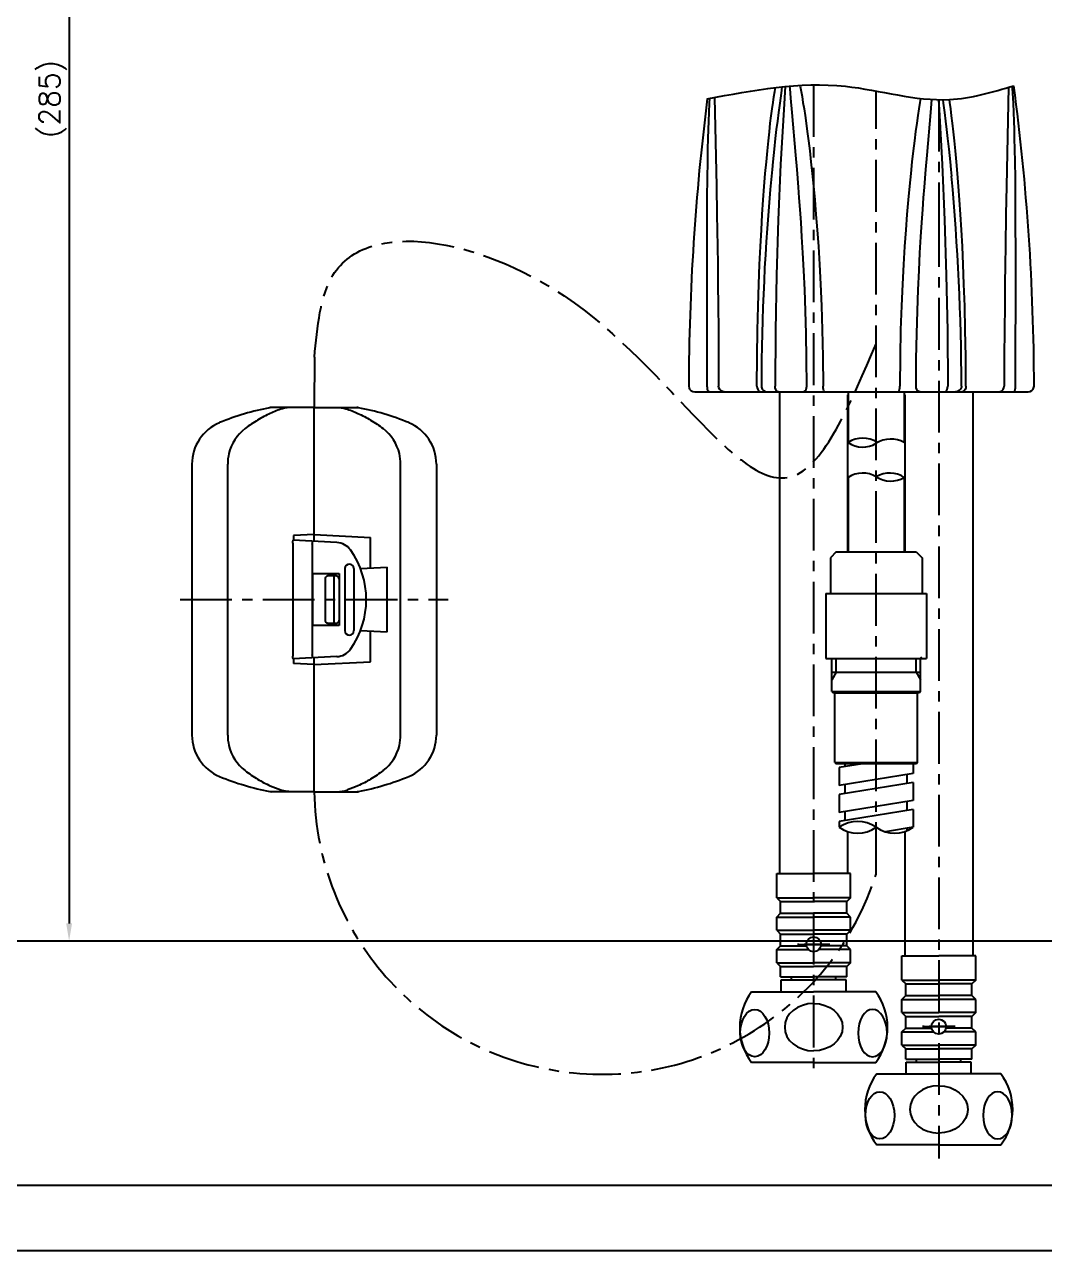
# Model space of a CAD drawing. Extents: x 40217 to 40811, y 11735 to 12155.
# Drawn here: x 40416.6 to 40589.1, y 11735.1 to 11942.4 of the extents above; entities that cross this region are included whole.
import ezdxf

# ---------------------------------------------------------------- set-up
doc = ezdxf.new("R2010")
doc.units = 0
doc.header["$LTSCALE"] = 7
doc.header["$MEASUREMENT"] = 0
doc.linetypes.add('CENTER', pattern=[2, 1.25, -0.25, 0.25, -0.25])
doc.layers.get('0').update_dxf_attribs({"color": 2, "linetype": 'CONTINUOUS'})
for name, color, linetype in [('CL', 1, 'CENTER'), ('D', 2, 'CONTINUOUS'), ('DIM', 2, 'CONTINUOUS'), ('DWG', 7, 'CONTINUOUS')]:
    doc.layers.add(name, color=color, linetype=linetype)
doc.styles.add('GHS', font='romans', dxfattribs={"bigfont": 'ghs'})

# ---------------------------------------------------------------- blocks, each defined once
blk = doc.blocks.new('BORDER')
blk.add_line((0, 0), (1, 0))

msp = doc.modelspace()

# ---------------------------------------------------------------- linework, layer by layer
at = {"color": 7, "linetype": 'Continuous'}
for p, q in [((40555.85024, 11880.2966), (40555.85024, 11871.7293)), ((40565.35024, 11880.2966), (40565.35024, 11871.7293)), ((40555.85024, 11865.82813), (40555.85024, 11853.23217)), ((40565.35024, 11865.82813), (40565.35024, 11853.23217))]:
    msp.add_line(p, q, dxfattribs=at)
at = {"color": 4}
msp.add_line((40796.77103, 11746.11559), (40247.77103, 11746.11559), dxfattribs=at)
at = {"color": 2, "linetype": 'Continuous'}
for centre, radius, start, end in [((40558.32081, 11868.10469), 4.38652, 55.6395288, 124.2787226), ((40558.32081, 11875.35391), 4.38652, 235.7212774, 301.3084029), ((40563.07646, 11867.76337), 4.5715, 60.1732116, 122.7971081), ((40558.32081, 11862.20351), 4.38652, 58.6915971, 124.2787226), ((40562.87966, 11862.20351), 4.38652, 55.7212774, 121.3084029), ((40563.07646, 11869.79406), 4.5715, 237.2028919, 299.8267884)]:
    msp.add_arc(centre, radius, start, end, dxfattribs=at)
for centre, radius, start, end in [((40557.47524, 11802.28688), 5.38644, 54.5381445, 125.4618555), ((40557.47524, 11811.06141), 5.38644, 234.5381445, 305.4618555), ((40563.72524, 11811.05696), 5.38281, 234.5106567, 305.4893433)]:
    msp.add_arc(centre, radius, start, end)
at = {"layer": 'CL', "linetype": 'CENTER'}
for p, q in [((40550.01773, 11932.2114), (40550.01773, 11764.87903)), ((40571.18278, 11929.71106), (40571.18278, 11906.85717)), ((40571.18278, 11910.18577), (40571.18278, 11750.66449))]:
    msp.add_line(p, q, dxfattribs=at)
at = {"layer": 'CL'}
for p, q in [((40560.6002, 11798.76867), (40560.60025, 11931.18163)), ((40465.58763, 11886.15192), (40465.54458, 11877.68436)), ((40442.87266, 11845.18452), (40488.21649, 11845.18452))]:
    msp.add_line(p, q, dxfattribs=at)
at = {"layer": 'CL', "ltscale": 0.5}
for p, q in [((40552.76773, 11786.87903), (40547.26773, 11786.87903)), ((40547.26773, 11786.87903), (40552.76773, 11786.87903)), ((40568.43278, 11772.96769), (40573.93278, 11772.96769)), ((40573.93278, 11772.96769), (40568.43278, 11772.96769))]:
    msp.add_line(p, q, dxfattribs=at)
at = {"layer": 'CL'}
msp.add_arc((40514.22457, 11813.59681), 48.68854, 181.0738246, 342.2688428, dxfattribs=at)
msp.add_spline([(40465.58763, 11886.15192), (40468.72258, 11900.045), (40507.84254, 11896.53151), (40547.36007, 11866.40111), (40560.60024, 11888.45137)], degree=3, dxfattribs=at)
at = {"layer": 'D'}
for p, q in [((40553.85024, 11832.93217), (40553.85024, 11835.23217)), ((40567.35024, 11832.93217), (40567.35024, 11835.23217)), ((40553.85024, 11832.93217), (40553.10024, 11831.63313)), ((40567.35024, 11832.93217), (40568.10024, 11831.63313))]:
    msp.add_line(p, q, dxfattribs=at)
at = {"layer": 'DIM', "lineweight": 25}
for p, q in [((40424.10404, 12069.26055), (40424.10404, 11790.42814)), ((40641.80206, 11787.42814), (40422.60404, 11787.42814))]:
    msp.add_line(p, q, dxfattribs=at)
at = {"layer": 'DIM'}
msp.add_line((40641.80206, 11787.42814), (40398.80356, 11787.42814), dxfattribs=at)
msp.add_spline([(40532.03013, 11929.8556), (40555.38637, 11931.98182), (40572.97505, 11929.7384), (40583.88134, 11932.0857)], degree=3, dxfattribs=at)
msp.add_solid([(40424.60404, 11790.42814), (40423.60404, 11790.42814), (40424.10404, 11787.42814)], dxfattribs=at)
at = {"layer": 'DWG'}
for p, q in [((40544.65766, 11931.88233), (40544.50586, 11930.82825)), ((40546.02566, 11931.63701), (40545.99692, 11932.00775)), ((40546.15954, 11929.99691), (40546.02566, 11931.63701)), ((40582.97654, 11931.81729), (40582.63531, 11915.07675)), ((40533.2592, 11930.08781), (40533.56518, 11915.07675)), ((40544.27445, 11929.15258), (40544.06213, 11927.54743)), ((40544.50586, 11930.82825), (40544.27445, 11929.15258)), ((40546.36928, 11927.54846), (40546.15954, 11929.99691)), ((40569.8312, 11927.54846), (40570.02048, 11929.75789)), ((40571.84958, 11929.70617), (40571.92603, 11929.15258)), ((40571.92603, 11929.15258), (40572.13835, 11927.54743)), ((40532.27513, 11926.09763), (40532.3313, 11927.54846)), ((40544.06213, 11927.54743), (40543.87837, 11926.09904)), ((40547.00657, 11920.33173), (40546.36928, 11927.54846)), ((40569.19392, 11920.33173), (40569.8312, 11927.54846)), ((40572.13835, 11927.54743), (40572.32212, 11926.09904)), ((40583.92535, 11926.09763), (40583.86918, 11927.54846)), ((40532.18627, 11923.14153), (40532.22848, 11924.67464)), ((40532.22848, 11924.67464), (40532.27513, 11926.09763)), ((40543.70524, 11924.67767), (40543.52657, 11923.14547)), ((40543.87837, 11926.09904), (40543.70524, 11924.67767)), ((40572.32212, 11926.09904), (40572.49525, 11924.67767)), ((40572.49525, 11924.67767), (40572.67392, 11923.14547)), ((40583.97201, 11924.67464), (40583.92535, 11926.09763)), ((40584.01422, 11923.14153), (40583.97201, 11924.67464)), ((40532.14584, 11921.35952), (40532.18627, 11923.14153)), ((40543.52657, 11923.14547), (40543.32905, 11921.3638)), ((40572.67392, 11923.14547), (40572.87144, 11921.3638)), ((40584.05465, 11921.35952), (40584.01422, 11923.14153)), ((40532.1062, 11919.18951), (40532.14584, 11921.35952)), ((40543.32905, 11921.3638), (40543.10297, 11919.19366)), ((40572.87144, 11921.3638), (40573.09752, 11919.19366)), ((40584.09428, 11919.18951), (40584.05465, 11921.35952)), ((40532.06885, 11916.49145), (40532.1062, 11919.18951)), ((40547.21029, 11917.91529), (40547.00657, 11920.33173)), ((40568.99019, 11917.91529), (40569.19392, 11920.33173)), ((40584.13164, 11916.49145), (40584.09428, 11919.18951)), ((40532.03763, 11913.12414), (40532.06885, 11916.49145)), ((40584.16286, 11913.12414), (40584.13164, 11916.49145)), ((40533.56518, 11915.07675), (40533.6552, 11910.31911)), ((40582.63531, 11915.07675), (40582.54529, 11910.31911)), ((40532.01214, 11897.58427), (40532.0088, 11903.81312)), ((40584.18834, 11897.58427), (40584.19169, 11903.81312)), ((40587.29846, 11881.29915), (40587.29838, 11881.29915)), ((40528.92188, 11881.09538), (40529.04602, 11880.77864)), ((40529.04602, 11880.77864), (40529.26935, 11880.5217)), ((40529.26935, 11880.5217), (40529.56592, 11880.35457)), ((40529.56592, 11880.35457), (40529.90144, 11880.2966)), ((40529.9016, 11880.2966), (40586.29904, 11880.2966)), ((40544.26773, 11880.2966), (40544.26773, 11798.87903)), ((40555.76773, 11879.79656), (40555.76773, 11853.23217)), ((40565.43278, 11879.79656), (40565.43278, 11853.23217)), ((40576.93278, 11880.2966), (40576.93278, 11784.96769)), ((40458.04458, 11877.6083), (40458.04458, 11877.68436)), ((40465.54458, 11877.68436), (40458.04458, 11877.68436)), ((40465.54458, 11855.03821), (40465.54458, 11877.68436)), ((40465.54458, 11855.03821), (40465.54458, 11877.68436)), ((40465.54458, 11877.68436), (40473.04458, 11877.68436)), ((40473.04458, 11877.6083), (40473.04458, 11877.68436)), ((40444.87266, 11868.08436), (40444.87266, 11822.28436)), ((40450.91908, 11822.28436), (40450.91908, 11868.08436)), ((40480.17007, 11822.28436), (40480.17007, 11868.08436)), ((40486.21649, 11868.08436), (40486.21649, 11822.28436)), ((40461.93518, 11854.72669), (40461.93518, 11835.64203)), ((40469.39071, 11854.83665), (40462.01647, 11855.22311)), ((40465.54458, 11856.18436), (40462.04561, 11856.00099)), ((40462.04561, 11856.00099), (40462.04561, 11855.22159)), ((40465.18357, 11854.53797), (40465.18358, 11854.60318)), ((40465.18358, 11855.05746), (40465.18358, 11835.31159)), ((40465.54458, 11856.18436), (40475.08143, 11855.68455)), ((40475.08143, 11850.51586), (40475.08143, 11855.68455)), ((40553.85024, 11853.23217), (40552.85024, 11852.23217)), ((40552.85024, 11852.23217), (40552.85024, 11846.23217)), ((40553.85024, 11853.23217), (40567.35024, 11853.23217)), ((40567.35024, 11853.23217), (40568.35024, 11852.23217)), ((40568.35024, 11852.23217), (40568.35024, 11846.23217)), ((40470.75594, 11850.43436), (40470.75594, 11839.93436)), ((40472.25594, 11850.43436), (40472.25594, 11839.93436)), ((40473.37521, 11850.42644), (40477.91644, 11850.66444)), ((40477.91644, 11839.70428), (40477.91644, 11850.66444)), ((40465.25594, 11849.58436), (40469.75594, 11849.58436)), ((40465.25594, 11849.58436), (40465.25594, 11840.78436)), ((40467.45879, 11841.68436), (40467.45879, 11848.68436)), ((40469.25594, 11849.18436), (40467.81234, 11849.18436)), ((40468.87301, 11849.18436), (40468.87301, 11841.18436)), ((40469.75594, 11849.58436), (40469.75594, 11840.78436)), ((40469.75594, 11848.68436), (40469.75594, 11841.68436)), ((40552.10024, 11846.23217), (40569.10024, 11846.23217)), ((40552.10024, 11846.23217), (40552.10024, 11835.23217)), ((40569.10024, 11846.23217), (40569.10024, 11835.23217)), ((40469.75594, 11840.78436), (40465.25594, 11840.78436)), ((40467.81234, 11841.18436), (40469.25594, 11841.18436)), ((40473.37521, 11839.94227), (40477.91644, 11839.70428)), ((40475.08143, 11834.68416), (40475.08143, 11839.85285)), ((40469.39071, 11835.53207), (40462.01647, 11835.1456)), ((40465.18358, 11835.76569), (40465.18357, 11835.83075)), ((40462.04561, 11835.14713), (40462.04561, 11834.36773)), ((40465.54458, 11834.18436), (40462.04561, 11834.36773)), ((40465.54458, 11812.68436), (40465.54458, 11835.3305)), ((40465.54458, 11834.18436), (40475.08143, 11834.68416)), ((40552.10024, 11835.23217), (40569.10024, 11835.23217)), ((40553.10024, 11829.63217), (40553.10024, 11835.23217)), ((40568.10024, 11835.48217), (40568.35024, 11835.23217)), ((40568.10024, 11829.63217), (40568.10024, 11835.23217)), ((40553.10024, 11832.93217), (40568.10024, 11832.93217)), ((40553.10024, 11829.63217), (40568.10024, 11829.63217)), ((40553.10024, 11829.63217), (40553.30024, 11829.43217)), ((40553.60024, 11829.43217), (40553.30024, 11829.43217)), ((40553.60024, 11829.43217), (40567.60024, 11829.43217)), ((40553.60024, 11817.63217), (40553.60024, 11829.43217)), ((40567.90024, 11829.43217), (40567.60024, 11829.43217)), ((40567.60024, 11817.63217), (40567.60024, 11829.43217)), ((40568.10024, 11829.63217), (40567.90024, 11829.43217)), ((40553.60024, 11817.63217), (40567.60024, 11817.63217)), ((40553.60024, 11817.63217), (40553.80024, 11817.43217)), ((40567.40024, 11817.43217), (40553.80024, 11817.43217)), ((40558.26026, 11817.43217), (40554.35024, 11816.79472)), ((40555.35024, 11816.95775), (40555.35024, 11817.43217)), ((40566.85024, 11817.43217), (40566.85024, 11815.79296)), ((40567.60024, 11817.63217), (40567.40024, 11817.43217)), ((40554.35024, 11816.79472), (40554.35024, 11813.75512)), ((40566.85024, 11815.79296), (40554.35024, 11813.75512)), ((40565.85024, 11814.11013), (40565.85024, 11815.62993)), ((40458.04458, 11812.76041), (40458.04458, 11812.68436)), ((40473.04458, 11812.76041), (40473.04458, 11812.68436)), ((40566.85024, 11814.27316), (40554.35024, 11812.23532)), ((40555.35024, 11812.39834), (40555.35024, 11813.91815)), ((40566.85024, 11814.27316), (40566.85024, 11811.23355)), ((40465.54458, 11812.68436), (40458.04458, 11812.68436)), ((40465.54458, 11812.68436), (40473.04458, 11812.68436)), ((40554.35024, 11812.23532), (40554.35024, 11809.19571)), ((40566.85024, 11811.23355), (40554.35024, 11809.19571)), ((40565.85024, 11809.55072), (40565.85024, 11811.07053)), ((40566.85024, 11809.71375), (40554.35024, 11807.67591)), ((40555.35024, 11807.83894), (40555.35024, 11809.35874)), ((40566.85024, 11809.71375), (40566.85024, 11806.67415)), ((40554.35024, 11807.67591), (40554.35024, 11806.67415)), ((40566.85024, 11806.67415), (40562.15409, 11805.90854)), ((40565.85024, 11806.11135), (40565.85024, 11806.501)), ((40555.76773, 11805.95278), (40555.76773, 11798.87903)), ((40565.43278, 11805.95216), (40565.43278, 11784.96769)), ((40543.76773, 11794.76274), (40543.76773, 11798.87903)), ((40543.76773, 11798.87903), (40550.01773, 11798.87903)), ((40556.26773, 11798.87903), (40550.01773, 11798.87903)), ((40556.26773, 11794.76274), (40556.26773, 11798.87903)), ((40543.76773, 11794.76274), (40544.41773, 11794.11274)), ((40543.76773, 11794.76274), (40550.01773, 11794.76274)), ((40544.40284, 11794.12763), (40550.01773, 11794.12763)), ((40544.41773, 11792.14533), (40544.41773, 11794.11274)), ((40556.26773, 11794.76274), (40550.01773, 11794.76274)), ((40555.63262, 11794.12763), (40550.01773, 11794.12763)), ((40556.26773, 11794.76274), (40555.61773, 11794.11274)), ((40555.61773, 11792.14533), (40555.61773, 11794.11274)), ((40543.76773, 11791.49533), (40544.41773, 11792.14533)), ((40544.41773, 11792.14906), (40550.01773, 11792.14906)), ((40555.61773, 11792.14906), (40550.01773, 11792.14906)), ((40556.26773, 11791.49533), (40555.61773, 11792.14533)), ((40543.76773, 11789.26274), (40543.76773, 11791.49533)), ((40543.76773, 11791.49533), (40550.01773, 11791.49533)), ((40556.26773, 11791.49533), (40550.01773, 11791.49533)), ((40556.26773, 11789.26274), (40556.26773, 11791.49533)), ((40543.76773, 11789.26274), (40544.41773, 11788.61274)), ((40543.76773, 11789.26274), (40550.01773, 11789.26274)), ((40544.41773, 11786.64533), (40544.41773, 11788.61274)), ((40544.41773, 11788.61274), (40550.01773, 11788.61274)), ((40556.26773, 11789.26274), (40550.01773, 11789.26274)), ((40555.61773, 11788.61274), (40550.01773, 11788.61274)), ((40556.26773, 11789.26274), (40555.61773, 11788.61274)), ((40555.61773, 11786.64533), (40555.61773, 11788.61274)), ((40543.76773, 11785.99533), (40544.41773, 11786.64533)), ((40543.76773, 11783.76274), (40543.76773, 11785.99533)), ((40543.76773, 11785.99533), (40549.13366, 11785.99533)), ((40544.41773, 11786.64533), (40548.78977, 11786.64533)), ((40556.26773, 11785.99533), (40550.90179, 11785.99533)), ((40555.61773, 11786.64533), (40551.24569, 11786.64533)), ((40556.26773, 11785.99533), (40555.61773, 11786.64533)), ((40556.26773, 11783.76274), (40556.26773, 11785.99533)), ((40543.76773, 11783.76274), (40544.41773, 11783.11274)), ((40543.76773, 11783.76274), (40550.01773, 11783.76274)), ((40556.26773, 11783.76274), (40550.01773, 11783.76274)), ((40556.26773, 11783.76274), (40555.61773, 11783.11274)), ((40564.93278, 11780.8514), (40564.93278, 11784.96769)), ((40564.93278, 11784.96769), (40571.18278, 11784.96769)), ((40577.43278, 11784.96769), (40571.18278, 11784.96769)), ((40577.43278, 11780.8514), (40577.43278, 11784.96769)), ((40544.41773, 11783.11274), (40550.01773, 11783.11274)), ((40544.41773, 11781.37903), (40544.41773, 11783.11274)), ((40555.61773, 11783.11274), (40550.01773, 11783.11274)), ((40555.61773, 11781.37903), (40555.61773, 11783.11274)), ((40544.41773, 11781.37903), (40550.01773, 11781.37903)), ((40544.51773, 11778.87903), (40544.51773, 11780.87903)), ((40544.51773, 11780.87903), (40550.01773, 11780.87903)), ((40546.26773, 11780.87903), (40546.26773, 11781.37903)), ((40555.61773, 11781.37903), (40550.01773, 11781.37903)), ((40555.51773, 11780.87903), (40550.01773, 11780.87903)), ((40553.76773, 11780.87903), (40553.76773, 11781.37903)), ((40555.51773, 11778.87903), (40555.51773, 11780.87903)), ((40564.93278, 11780.8514), (40565.58278, 11780.2014)), ((40564.93278, 11780.8514), (40571.18278, 11780.8514)), ((40565.56789, 11780.21629), (40571.18278, 11780.21629)), ((40565.58278, 11778.23399), (40565.58278, 11780.2014)), ((40577.43278, 11780.8514), (40571.18278, 11780.8514)), ((40576.79767, 11780.21629), (40571.18278, 11780.21629)), ((40577.43278, 11780.8514), (40576.78278, 11780.2014)), ((40576.78278, 11778.23399), (40576.78278, 11780.2014)), ((40539.51773, 11778.87903), (40550.01773, 11778.87903)), ((40560.51773, 11778.87903), (40550.01773, 11778.87903)), ((40564.93278, 11777.58399), (40565.58278, 11778.23399)), ((40564.93278, 11775.3514), (40564.93278, 11777.58399)), ((40564.93278, 11777.58399), (40571.18278, 11777.58399)), ((40565.58278, 11778.23772), (40571.18278, 11778.23772)), ((40576.78278, 11778.23772), (40571.18278, 11778.23772)), ((40577.43278, 11777.58399), (40571.18278, 11777.58399)), ((40577.43278, 11777.58399), (40576.78278, 11778.23399)), ((40577.43278, 11775.3514), (40577.43278, 11777.58399)), ((40564.93278, 11775.3514), (40565.58278, 11774.7014)), ((40564.93278, 11775.3514), (40571.18278, 11775.3514)), ((40565.58278, 11772.73399), (40565.58278, 11774.7014)), ((40565.58278, 11774.7014), (40571.18278, 11774.7014)), ((40577.43278, 11775.3514), (40571.18278, 11775.3514)), ((40576.78278, 11774.7014), (40571.18278, 11774.7014)), ((40577.43278, 11775.3514), (40576.78278, 11774.7014)), ((40576.78278, 11772.73399), (40576.78278, 11774.7014)), ((40564.93278, 11772.08399), (40565.58278, 11772.73399)), ((40564.93278, 11769.8514), (40564.93278, 11772.08399)), ((40564.93278, 11772.08399), (40570.29872, 11772.08399)), ((40565.58278, 11772.73399), (40569.95482, 11772.73399)), ((40577.43278, 11772.08399), (40572.06684, 11772.08399)), ((40576.78278, 11772.73399), (40572.41074, 11772.73399)), ((40577.43278, 11772.08399), (40576.78278, 11772.73399)), ((40577.43278, 11769.8514), (40577.43278, 11772.08399)), ((40564.93278, 11769.8514), (40565.58278, 11769.2014)), ((40564.93278, 11769.8514), (40571.18278, 11769.8514)), ((40565.58278, 11767.46769), (40565.58278, 11769.2014)), ((40565.58278, 11769.2014), (40571.18278, 11769.2014)), ((40577.43278, 11769.8514), (40571.18278, 11769.8514)), ((40576.78278, 11769.2014), (40571.18278, 11769.2014)), ((40577.43278, 11769.8514), (40576.78278, 11769.2014)), ((40576.78278, 11767.46769), (40576.78278, 11769.2014)), ((40565.58278, 11767.46769), (40571.18278, 11767.46769)), ((40567.43278, 11766.96769), (40567.43278, 11767.46769)), ((40576.78278, 11767.46769), (40571.18278, 11767.46769)), ((40574.93278, 11766.96769), (40574.93278, 11767.46769)), ((40550.01773, 11766.87903), (40539.51773, 11766.87903)), ((40550.01773, 11766.87903), (40560.51773, 11766.87903)), ((40565.68278, 11764.96769), (40565.68278, 11766.96769)), ((40565.68278, 11766.96769), (40571.18278, 11766.96769)), ((40576.68278, 11766.96769), (40571.18278, 11766.96769)), ((40576.68278, 11764.96769), (40576.68278, 11766.96769)), ((40560.68278, 11764.96769), (40571.18278, 11764.96769)), ((40581.68278, 11764.96769), (40571.18278, 11764.96769)), ((40571.18278, 11752.96769), (40560.68278, 11752.96769)), ((40571.18278, 11752.96769), (40581.68278, 11752.96769))]:
    msp.add_line(p, q, dxfattribs=at)
for points in [[(40540.43528, 11881.29665), (40540.46951, 11886.27088), (40540.54018, 11890.76578), (40540.63809, 11894.82715), (40540.75596, 11898.5025), (40540.88827, 11901.83966), (40541.0311, 11904.88658), (40541.18202, 11907.69126), (40541.34013, 11910.30198), (40541.50522, 11912.75662), (40541.6753, 11915.05847), (40541.84821, 11917.20817), (40542.02173, 11919.20643), (40542.19364, 11921.05395), (40542.36211, 11922.75163), (40542.52743, 11924.30699), (40542.68926, 11925.72334), (40542.84752, 11927.01192), (40543.00197, 11928.18415), (40543.15235, 11929.25147), (40543.29852, 11930.22534), (40543.44055, 11931.11716), (40543.54874, 11931.75986)], [(40545.21355, 11931.9375), (40544.95438, 11928.07398), (40544.44149, 11918.75194), (40544.03953, 11909.40815), (40543.74871, 11900.04789), (40543.56922, 11890.67647), (40543.50113, 11881.29915)], [(40547.69999, 11932.12783), (40547.73532, 11931.94888), (40547.89026, 11931.12881), (40548.05082, 11930.23804), (40548.2175, 11929.2652), (40548.39055, 11928.19886), (40548.56996, 11927.02755), (40548.75557, 11925.7398), (40548.94723, 11924.3242), (40549.14502, 11922.76946), (40549.34864, 11921.0722), (40549.55861, 11919.22492), (40549.77288, 11917.22668), (40549.98877, 11915.07675), (40550.20349, 11912.77444), (40550.41421, 11910.3191), (40550.61821, 11907.70753), (40550.81498, 11904.90195), (40551.00309, 11901.85392), (40551.17904, 11898.51528), (40551.3372, 11894.83792), (40551.4696, 11890.77387), (40551.56574, 11886.27543), (40551.61243, 11881.29665)], [(40583.86918, 11927.54846), (40583.79538, 11929.15602), (40583.7514, 11929.99691), (40583.70381, 11930.83132), (40583.65389, 11931.63701), (40583.62886, 11932.01067)], [(40532.3313, 11927.54846), (40532.40511, 11929.15602), (40532.44581, 11929.93423)], [(40568.09642, 11929.92725), (40567.98298, 11929.2652), (40567.80993, 11928.19886), (40567.63053, 11927.02755), (40567.44492, 11925.7398), (40567.25326, 11924.3242), (40567.05547, 11922.76946), (40566.85185, 11921.0722), (40566.64187, 11919.22492), (40566.42761, 11917.22668), (40566.21172, 11915.07675), (40565.99699, 11912.77444), (40565.78628, 11910.3191), (40565.58227, 11907.70753), (40565.38551, 11904.90195), (40565.1974, 11901.85392), (40565.02145, 11898.51528), (40564.86329, 11894.83792), (40564.73089, 11890.77387), (40564.63475, 11886.27543), (40564.58806, 11881.29665)], [(40571.13623, 11929.71202), (40571.24611, 11928.07398), (40571.759, 11918.75194), (40572.16096, 11909.40815), (40572.45177, 11900.04789), (40572.63127, 11890.67647), (40572.69935, 11881.29915)], [(40575.7652, 11881.29665), (40575.73098, 11886.27088), (40575.66031, 11890.76578), (40575.5624, 11894.82715), (40575.44453, 11898.5025), (40575.31222, 11901.83966), (40575.16939, 11904.88658), (40575.01847, 11907.69126), (40574.86035, 11910.30198), (40574.69527, 11912.75662), (40574.52519, 11915.05847), (40574.35228, 11917.20817), (40574.17876, 11919.20643), (40574.00685, 11921.05395), (40573.83838, 11922.75163), (40573.67306, 11924.30699), (40573.51123, 11925.72334), (40573.35297, 11927.01192), (40573.19851, 11928.18415), (40573.04813, 11929.25147), (40572.97505, 11929.7384)], [(40543.10297, 11919.19366), (40542.97737, 11917.91925), (40542.86944, 11916.78002)], [(40573.09752, 11919.19366), (40573.22312, 11917.91925), (40573.33104, 11916.78002)], [(40548.8701, 11881.29914), (40548.83318, 11885.8899), (40548.75239, 11890.12065), (40548.63969, 11894.01442), (40548.50501, 11897.58427), (40548.35641, 11900.84463), (40548.20028, 11903.81312), (40548.04167, 11906.50749), (40547.8846, 11908.94556), (40547.73255, 11911.14517), (40547.58795, 11913.12414), (40547.4523, 11914.90031), (40547.21029, 11917.91529)], [(40567.33039, 11881.29914), (40567.36731, 11885.8899), (40567.4481, 11890.12065), (40567.56079, 11894.01442), (40567.69548, 11897.58427), (40567.84408, 11900.84463), (40568.0002, 11903.81312), (40568.15882, 11906.50749), (40568.31588, 11908.94556), (40568.46793, 11911.14517), (40568.61253, 11913.12414), (40568.74819, 11914.90031), (40568.99019, 11917.91529)], [(40532.0088, 11903.81312), (40532.01699, 11908.94556), (40532.02576, 11911.14516), (40532.03763, 11913.12414)], [(40584.19169, 11903.81312), (40584.18349, 11908.94556), (40584.17473, 11911.14516), (40584.16286, 11913.12414)], [(40533.6552, 11910.31911), (40533.74666, 11904.90195), (40533.79178, 11901.85392), (40533.83525, 11898.51528), (40533.87535, 11894.83792), (40533.90967, 11890.77387), (40533.93502, 11886.27543), (40533.94746, 11881.29665)], [(40582.54529, 11910.31911), (40582.45383, 11904.90195), (40582.40871, 11901.85392), (40582.36524, 11898.51528), (40582.32513, 11894.83792), (40582.29081, 11890.77387), (40582.26547, 11886.27543), (40582.25303, 11881.29665)], [(40532.0311, 11881.29914), (40532.02943, 11885.8899), (40532.01214, 11897.58427)], [(40584.16939, 11881.29914), (40584.17106, 11885.8899), (40584.18834, 11897.58427)], [(40532.3572, 11880.2966), (40532.25593, 11880.34585), (40532.16483, 11880.48832), (40532.09266, 11880.70985), (40532.04636, 11880.98906), (40532.03056, 11881.29914)], [(40534.91405, 11880.2966), (40534.61644, 11880.34523), (40534.35563, 11880.48058), (40534.14157, 11880.69607), (40533.99862, 11880.97702), (40533.94796, 11881.29676)], [(40540.43568, 11881.29676), (40540.47001, 11880.9887), (40540.56562, 11880.7187), (40540.71786, 11880.4971), (40540.91637, 11880.34909), (40541.14229, 11880.2966)], [(40541.1773, 11881.29915), (40541.19775, 11881.09535), (40541.3219, 11880.7786), (40541.54519, 11880.52167), (40541.84171, 11880.35456), (40542.17713, 11880.2966)], [(40544.00088, 11880.2966), (40543.84662, 11880.34538), (40543.71149, 11880.48111), (40543.60067, 11880.69716), (40543.5268, 11880.97878), (40543.50088, 11881.29915)], [(40548.21487, 11880.2966), (40548.41792, 11880.34585), (40548.60061, 11880.48832), (40548.74539, 11880.70985), (40548.83828, 11880.98906), (40548.87006, 11881.29914)], [(40551.87202, 11880.2966), (40551.79209, 11880.34523), (40551.72204, 11880.48058), (40551.66455, 11880.69607), (40551.62616, 11880.97702), (40551.61255, 11881.29676)], [(40564.32846, 11880.2966), (40564.40839, 11880.34523), (40564.47844, 11880.48058), (40564.53594, 11880.69607), (40564.57433, 11880.97702), (40564.58794, 11881.29676)], [(40567.98562, 11880.2966), (40567.78257, 11880.34585), (40567.59988, 11880.48832), (40567.4551, 11880.70985), (40567.3622, 11880.98906), (40567.33043, 11881.29914)], [(40572.19961, 11880.2966), (40572.35387, 11880.34538), (40572.48899, 11880.48111), (40572.59982, 11880.69716), (40572.67368, 11880.97878), (40572.69961, 11881.29915)], [(40575.02319, 11881.29915), (40575.00273, 11881.09535), (40574.87859, 11880.7786), (40574.65529, 11880.52167), (40574.35878, 11880.35456), (40574.02336, 11880.2966)], [(40575.76481, 11881.29676), (40575.73048, 11880.9887), (40575.63487, 11880.7187), (40575.48263, 11880.4971), (40575.28412, 11880.34909), (40575.0582, 11880.2966)], [(40581.28644, 11880.2966), (40581.58405, 11880.34523), (40581.84486, 11880.48058), (40582.05892, 11880.69607), (40582.20186, 11880.97702), (40582.25253, 11881.29676)], [(40583.84329, 11880.2966), (40583.94456, 11880.34585), (40584.03565, 11880.48832), (40584.10783, 11880.70985), (40584.15413, 11880.98906), (40584.16993, 11881.29914)], [(40586.29904, 11880.2966), (40586.63457, 11880.35457), (40586.93114, 11880.5217), (40587.15447, 11880.77864), (40587.27861, 11881.09539), (40587.29906, 11881.29915)]]:
    msp.add_lwpolyline(points, dxfattribs=at)
for centre in [(40550.01773, 11786.87903), (40571.18278, 11772.96769)]:
    msp.add_circle(centre, 1.25, dxfattribs=at)
for centre, radius, start, end in [((40192.73413, 11880.2595), 394.5657, 0.15097, 7.5476103), ((40923.46635, 11880.2595), 394.5657, 172.7789369, 179.8711256), ((40935.74135, 11880.25945), 394.5657, 174.6910064, 179.849023), ((40180.45913, 11880.25945), 394.5657, 0.150977, 5.3089936), ((40465.64209, 11836.40148), 41.91093, 100.4250934, 112.5677671), ((40465.56454, 11836.74125), 41.56258, 99.9940394, 100.404713), ((40465.52462, 11836.74125), 41.56258, 79.595287, 80.0059606), ((40465.44707, 11836.40148), 41.91093, 67.4322329, 79.5749066), ((40452.47266, 11868.08436), 7.6, 112.7026668, 180), ((40478.61649, 11868.08436), 7.6, 0, 67.2973332), ((40458.51718, 11868.0843), 7.60009, 127.687429, 166.4844462), ((40472.57197, 11868.0843), 7.60009, 13.5155538, 52.312571), ((40458.51434, 11868.0932), 7.59526, 166.5457415, 180.06672), ((40472.57482, 11868.0932), 7.59526, 359.93328, 13.4542585), ((40469.2337, 11851.84076), 3, 35.3673949, 87), ((40459.85594, 11845.18436), 14.5, 324.6326051, 35.3673949), ((40471.50594, 11850.43436), 0.75, 90, 180), ((40471.50594, 11850.43436), 0.75, 0, 90), ((40469.25594, 11848.68436), 0.5, 0, 90), ((40469.25594, 11841.68436), 0.5, 270, 0), ((40471.50594, 11839.93436), 0.75, 180, 270), ((40471.50594, 11839.93436), 0.75, 270, 0), ((40469.2337, 11838.52796), 3, 273, 324.6326051), ((40452.47266, 11822.28436), 7.6, 180, 247.3108138), ((40458.52125, 11822.27637), 7.60218, 179.9397829, 193.4542927), ((40472.5679, 11822.27637), 7.60218, 346.5457073, 0.0602171), ((40478.61649, 11822.28436), 7.6, 292.6891862, 0), ((40458.51717, 11822.28441), 7.60007, 193.5205387, 232.3125914), ((40472.57199, 11822.28441), 7.60007, 307.6874086, 346.4794613), ((40465.61882, 11853.88884), 41.82942, 247.4204533, 259.5868219), ((40465.47034, 11853.88884), 41.82942, 280.4131781, 292.5795467), ((40465.56454, 11853.62746), 41.56258, 259.5952871, 260.0059605), ((40465.77941, 11830.52908), 18.49079, 251.4242883, 252.3504552), ((40465.30975, 11830.52908), 18.49079, 287.6495448, 288.5757117), ((40465.52462, 11853.62746), 41.56258, 279.9940395, 280.4047129), ((40547.51773, 11772.87903), 10, 143.1301024, 216.8698976), ((40552.51773, 11772.87903), 10, 323.1301024, 36.8698976), ((40568.68278, 11758.96769), 10, 143.1301024, 216.8698976), ((40573.68278, 11758.96769), 10, 323.1301024, 36.8698976)]:
    msp.add_arc(centre, radius, start, end, dxfattribs=at)
for centre in [(40540.05843, 11771.87903), (40561.22349, 11757.96769)]:
    msp.add_ellipse(centre, major_axis=(0, 4), ratio=0.612372458, dxfattribs=at)
for centre in [(40550.01773, 11772.87903), (40571.18278, 11758.96769)]:
    msp.add_ellipse(centre, major_axis=(4.89898, 0), ratio=0.816496611, start_param=1.570796353, end_param=4.712388856, dxfattribs=at)
at = {"layer": 'DWG', "extrusion": (0, 0, -1)}
for centre in [(40550.01773, 11772.87903), (40571.18278, 11758.96769)]:
    msp.add_ellipse(centre, major_axis=(-4.89898, 0), ratio=0.816496611, start_param=1.570796353, end_param=4.712388856, dxfattribs=at)
for centre in [(40559.97702, 11771.87903), (40581.14207, 11757.96769)]:
    msp.add_ellipse(centre, major_axis=(0, 4), ratio=0.612372458, dxfattribs=at)
at = {"layer": 'DWG'}
for points, start_tangent, end_tangent in [([(40460.17311, 11877.46004), (40458.12907, 11876.67591), (40455.98746, 11875.55041), (40453.87086, 11874.0987)], (-0.952932549, -0.303182383), (-0.791360558, -0.61134971)), ([(40458.49139, 11877.68436), (40458.38614, 11877.67834), (40458.35152, 11877.67328)], (-1, 0), (-0.985270124, -0.171005213)), ([(40460.93093, 11877.62934), (40460.52382, 11877.55525), (40460.17311, 11877.46007)], (-0.990343319, -0.138636614), (-0.952868816, -0.30338263)), ([(40461.75278, 11877.68436), (40461.47136, 11877.67829), (40461.19723, 11877.66002), (40460.93093, 11877.62934)], (-1, 0), (-0.990343319, -0.138636612)), ([(40469.33637, 11877.68436), (40469.6178, 11877.67829), (40469.89193, 11877.66002), (40470.15823, 11877.62934)], (1, 0), (0.990343319, -0.138636612)), ([(40470.15823, 11877.62934), (40470.56534, 11877.55525), (40470.91605, 11877.46007)], (0.990343319, -0.138636614), (0.952868816, -0.30338263)), ([(40470.91604, 11877.46004), (40472.96009, 11876.67591), (40475.1017, 11875.55041), (40477.2183, 11874.0987)], (0.952932549, -0.303182383), (0.791360558, -0.61134971)), ([(40472.59777, 11877.68436), (40472.70302, 11877.67834), (40472.73764, 11877.67328)], (1, 0), (0.985270124, -0.171005213)), ([(40461.93518, 11854.72669), (40461.94173, 11854.91692), (40461.96004, 11855.07822), (40461.98653, 11855.18591), (40462.01647, 11855.22311)], (0, 1), (0.998629535, -0.052335955)), ([(40465.1544, 11855.05866), (40465.08915, 11855.03866)], (-0.998629534, 0.052335963), (-0.885911176, -0.463854922)), ([(40467.45879, 11848.68436), (40467.4857, 11848.8757), (40467.56234, 11849.03791), (40467.67705, 11849.1463), (40467.81234, 11849.18436)], (0, 1), (1, 0)), ([(40467.81234, 11841.18436), (40467.67705, 11841.22242), (40467.56234, 11841.33081), (40467.4857, 11841.49302), (40467.45879, 11841.68436)], (-1, 0), (0, 1)), ([(40461.98658, 11835.18269), (40461.96007, 11835.29033), (40461.94174, 11835.45154), (40461.93518, 11835.64203)], (-0.328727649, 0.944424763), (0, 1)), ([(40462.01647, 11835.1456), (40461.98658, 11835.18269)], (-0.998629534, -0.052335977), (-0.328727654, 0.944424761)), ([(40453.87086, 11816.27002), (40455.98733, 11814.81838), (40458.12842, 11813.6931), (40459.88903, 11813.0016)], (0.791360558, -0.61134971), (0.947907396, -0.318546022)), ([(40477.2183, 11816.27002), (40475.10183, 11814.81838), (40472.96073, 11813.6931), (40471.20012, 11813.0016)], (-0.791360558, -0.61134971), (-0.947907396, -0.318546022)), ([(40458.49139, 11812.68436), (40458.38608, 11812.69053), (40458.35153, 11812.69575)], (-1, 0), (-0.984453394, 0.175645991)), ([(40460.93093, 11812.73938), (40460.52367, 11812.81368), (40460.17313, 11812.90875)], (-0.990343319, 0.138636615), (-0.952986059, 0.303014145)), ([(40461.75278, 11812.68436), (40461.47124, 11812.69046), (40461.19711, 11812.7088), (40460.93093, 11812.73938)], (-1, 0), (-0.990343319, 0.138636615)), ([(40469.33637, 11812.68436), (40469.61792, 11812.69046), (40469.89204, 11812.7088), (40470.15823, 11812.73938)], (1, 0), (0.990343319, 0.138636615)), ([(40470.15823, 11812.73938), (40470.56549, 11812.81368), (40470.91603, 11812.90875)], (0.990343319, 0.138636615), (0.952986059, 0.303014145)), ([(40472.59777, 11812.68436), (40472.70307, 11812.69053), (40472.73762, 11812.69575)], (1, 0), (0.984453394, 0.175645991))]:
    msp.add_spline(points, degree=3, dxfattribs=dict(at, start_tangent=start_tangent, end_tangent=end_tangent))

# ---------------------------------------------------------------- block references
at = {"xscale": 594, "yscale": 420, "zscale": 594}
msp.add_blockref('BORDER', (40216.77103, 11735.11559), dxfattribs=at)

# ---------------------------------------------------------------- texts
at = {"layer": 'DIM', "insert": (40421.35404, 11929.84434), "char_height": 3.5, "attachment_point": 5, "rotation": 90, "style": 'GHS'}
msp.add_mtext('(285)', dxfattribs=at)

doc.saveas('drawing.dxf')
